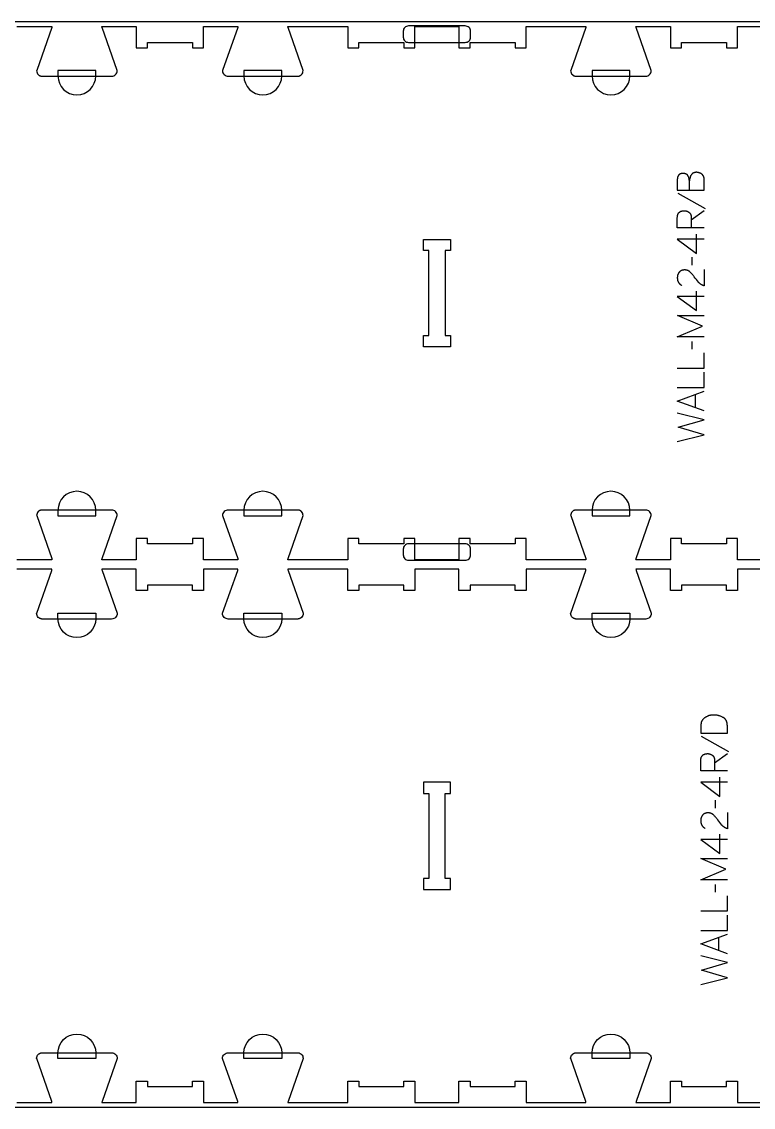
# Model space of a CAD drawing. Extents: x -10701 to -7518, y -43691 to -36097.
# Drawn here: x -9880 to -9058, y -39341 to -38121 of the extents above; entities that cross this region are included whole.
import ezdxf

# ---------------------------------------------------------------- set-up
doc = ezdxf.new("R2010")
doc.units = 0
for name, color, linetype in [('0_SHEET_SPRUCEPLY_2440X122', 1, 'CONTINUOUS'), ('1_ANYTOOL_1MMDEEP_LABELS_S', 2, 'CONTINUOUS'), ('3_ANYTOOL_CUTTHROUGH_INSID', 4, 'CONTINUOUS'), ('4_ANYTOOL_CUTTHROUGH_OUTSI', 5, 'CONTINUOUS'), ('5_ANYTOOL_HALF_MILL_9MM_IN', 3, 'CONTINUOUS')]:
    doc.layers.add(name, color=color, linetype=linetype)

msp = doc.modelspace()

# ---------------------------------------------------------------- linework, layer by layer
at = {"layer": '0_SHEET_SPRUCEPLY_2440X122'}
msp.add_lwpolyline([(-10329.7, -38121.2), (-10329.7, -39341.2), (-7889.7, -39341.2), (-7889.7, -38121.2)], close=True, dxfattribs=at)
at = {"layer": '1_ANYTOOL_1MMDEEP_LABELS_S'}
for points in [[(-9143, -38310.6), (-9113, -38310.6), (-9113, -38300.9), (-9112.9, -38298.4), (-9112.9, -38298.1), (-9112.9, -38297.9), (-9112.9, -38297.7), (-9112.9, -38297.5), (-9112.9, -38297.3), (-9112.9, -38297), (-9113, -38296.8), (-9113, -38296.6), (-9113, -38296.4), (-9113.1, -38296.2), (-9113.1, -38296), (-9113.2, -38295.8), (-9113.2, -38295.6), (-9113.3, -38295.4), (-9113.4, -38295.3), (-9113.5, -38295.1), (-9113.5, -38294.9), (-9113.6, -38294.7), (-9113.7, -38294.6), (-9113.8, -38294.4), (-9113.9, -38294.2), (-9114, -38294.1), (-9114.2, -38293.9), (-9114.3, -38293.7), (-9114.4, -38293.6), (-9114.5, -38293.4), (-9114.7, -38293.3), (-9114.8, -38293.1), (-9115, -38293), (-9115.1, -38292.9), (-9115.3, -38292.7), (-9115.5, -38292.6), (-9115.6, -38292.5), (-9115.8, -38292.3), (-9116, -38292.2), (-9116.2, -38292.1), (-9116.3, -38292), (-9116.5, -38291.9), (-9116.7, -38291.8), (-9116.9, -38291.7), (-9117, -38291.6), (-9117.2, -38291.5), (-9117.4, -38291.4), (-9117.6, -38291.3), (-9117.8, -38291.3), (-9118, -38291.2), (-9118.1, -38291.1), (-9118.3, -38291), (-9118.5, -38291), (-9118.7, -38290.9), (-9118.9, -38290.9), (-9119.1, -38290.8), (-9119.3, -38290.8), (-9119.5, -38290.7), (-9119.7, -38290.7), (-9119.9, -38290.7), (-9120.1, -38290.6), (-9120.3, -38290.6), (-9120.5, -38290.6), (-9120.7, -38290.6), (-9120.9, -38290.5), (-9121.1, -38290.5), (-9121.3, -38290.5), (-9121.5, -38290.5), (-9121.7, -38290.5), (-9122, -38290.5), (-9122.2, -38290.5), (-9122.5, -38290.6), (-9122.7, -38290.6), (-9122.9, -38290.6), (-9123.2, -38290.7), (-9123.4, -38290.7), (-9123.6, -38290.8), (-9123.8, -38290.8), (-9124, -38290.9), (-9124.2, -38290.9), (-9124.4, -38291), (-9124.6, -38291.1), (-9124.8, -38291.2), (-9125, -38291.3), (-9125.1, -38291.3), (-9125.2, -38291.3), (-9125.3, -38291.4), (-9125.3, -38291.4), (-9125.4, -38291.5), (-9125.5, -38291.6), (-9125.6, -38291.6), (-9125.7, -38291.7), (-9125.8, -38291.7), (-9125.8, -38291.8), (-9125.9, -38291.8), (-9126, -38291.9), (-9126.1, -38292), (-9126.2, -38292), (-9126.2, -38292.1), (-9126.3, -38292.2), (-9126.4, -38292.2), (-9126.4, -38292.3), (-9126.5, -38292.4), (-9126.6, -38292.4), (-9126.7, -38292.5), (-9126.7, -38292.6), (-9126.9, -38292.8), (-9127, -38292.9), (-9127.1, -38293.1), (-9127.2, -38293.3), (-9127.3, -38293.4), (-9127.6, -38293.8), (-9127.8, -38294.2), (-9128, -38294.6), (-9128.1, -38294.9), (-9128.3, -38295.3), (-9128.5, -38295.7), (-9128.6, -38296.1), (-9128.7, -38296.5), (-9128.9, -38297), (-9129, -38297.4), (-9129.1, -38297.8), (-9129.2, -38298.2), (-9129.3, -38298.7), (-9129.3, -38299.1), (-9129.4, -38299.6), (-9129.4, -38300)], [(-9129.3, -38310.6), (-9129.4, -38300), (-9129.4, -38299.6), (-9129.5, -38299.2), (-9129.5, -38298.9), (-9129.6, -38298.5), (-9129.7, -38298.1), (-9129.7, -38297.7), (-9129.8, -38297.4), (-9129.9, -38297), (-9130, -38296.6), (-9130.1, -38296.3), (-9130.2, -38296), (-9130.4, -38295.6), (-9130.5, -38295.3), (-9130.7, -38295), (-9130.8, -38294.6), (-9131, -38294.3), (-9131, -38294.2), (-9131.1, -38294.2), (-9131.1, -38294.1), (-9131.2, -38294), (-9131.2, -38293.9), (-9131.3, -38293.9), (-9131.3, -38293.8), (-9131.4, -38293.7), (-9131.4, -38293.7), (-9131.5, -38293.6), (-9131.5, -38293.5), (-9131.6, -38293.5), (-9131.6, -38293.4), (-9131.7, -38293.3), (-9131.8, -38293.3), (-9131.8, -38293.2), (-9131.9, -38293.2), (-9132, -38293.1), (-9132, -38293), (-9132.1, -38293), (-9132.2, -38292.9), (-9132.2, -38292.9), (-9132.3, -38292.8), (-9132.4, -38292.8), (-9132.5, -38292.7), (-9132.5, -38292.7), (-9132.6, -38292.6), (-9132.7, -38292.6), (-9132.8, -38292.6), (-9132.9, -38292.5), (-9132.9, -38292.5), (-9133, -38292.4), (-9133.1, -38292.4), (-9133.2, -38292.4), (-9133.4, -38292.3), (-9133.6, -38292.2), (-9133.8, -38292.2), (-9134, -38292.1), (-9134.2, -38292.1), (-9134.4, -38292), (-9134.6, -38292), (-9134.8, -38291.9), (-9135, -38291.9), (-9135.3, -38291.9), (-9135.5, -38291.8), (-9135.7, -38291.8), (-9136, -38291.8), (-9136.2, -38291.8), (-9136.5, -38291.8), (-9136.9, -38291.8), (-9137.1, -38291.8), (-9137.3, -38291.8), (-9137.5, -38291.8), (-9137.6, -38291.9), (-9137.8, -38291.9), (-9138, -38291.9), (-9138.2, -38291.9), (-9138.4, -38292), (-9138.5, -38292), (-9138.7, -38292), (-9138.8, -38292.1), (-9139, -38292.1), (-9139.2, -38292.2), (-9139.3, -38292.2), (-9139.5, -38292.3), (-9139.6, -38292.3), (-9139.8, -38292.4), (-9139.9, -38292.5), (-9140, -38292.5), (-9140.2, -38292.6), (-9140.3, -38292.7), (-9140.4, -38292.7), (-9140.6, -38292.8), (-9140.7, -38292.9), (-9140.8, -38293), (-9140.9, -38293.1), (-9141, -38293.2), (-9141.1, -38293.3), (-9141.2, -38293.4), (-9141.3, -38293.5), (-9141.4, -38293.6), (-9141.5, -38293.7), (-9141.6, -38293.8), (-9141.7, -38293.9), (-9141.8, -38294), (-9141.9, -38294.2), (-9142, -38294.3), (-9142, -38294.4), (-9142.1, -38294.6), (-9142.2, -38294.7), (-9142.3, -38294.8), (-9142.3, -38295), (-9142.4, -38295.1), (-9142.4, -38295.3), (-9142.5, -38295.4), (-9142.6, -38295.6), (-9142.6, -38295.7), (-9142.6, -38295.9), (-9142.7, -38296.1), (-9142.7, -38296.2), (-9142.8, -38296.4), (-9142.8, -38296.6), (-9142.8, -38296.7), (-9142.9, -38296.9), (-9142.9, -38297.1), (-9142.9, -38297.3), (-9142.9, -38297.5), (-9142.9, -38297.7), (-9143, -38298.1), (-9143, -38298.5), (-9143, -38310.6)], [(-9142.5, -38314), (-9111.7, -38331.2)], [(-9113, -38353), (-9143, -38353), (-9143, -38341.6), (-9143, -38341.1), (-9142.9, -38340.6), (-9142.9, -38340.4), (-9142.9, -38340.2), (-9142.9, -38340), (-9142.8, -38339.7), (-9142.8, -38339.5), (-9142.8, -38339.3), (-9142.7, -38339.1), (-9142.7, -38338.9), (-9142.6, -38338.7), (-9142.6, -38338.5), (-9142.5, -38338.3), (-9142.5, -38338.1), (-9142.4, -38337.9), (-9142.3, -38337.8), (-9142.3, -38337.6), (-9142.2, -38337.4), (-9142.1, -38337.2), (-9142, -38337.1), (-9141.9, -38336.9), (-9141.9, -38336.8), (-9141.8, -38336.6), (-9141.7, -38336.4), (-9141.6, -38336.3), (-9141.5, -38336.2), (-9141.3, -38336), (-9141.2, -38335.9), (-9141.1, -38335.8), (-9141, -38335.6), (-9140.9, -38335.5), (-9140.7, -38335.4), (-9140.6, -38335.3), (-9140.5, -38335.2), (-9140.3, -38335.1), (-9140.2, -38335), (-9140, -38334.9), (-9139.9, -38334.8), (-9139.7, -38334.7), (-9139.6, -38334.6), (-9139.4, -38334.5), (-9139.3, -38334.4), (-9139.1, -38334.3), (-9138.9, -38334.3), (-9138.7, -38334.2), (-9138.5, -38334.1), (-9138.4, -38334.1), (-9138.2, -38334), (-9138, -38334), (-9137.8, -38333.9), (-9137.6, -38333.9), (-9137.4, -38333.8), (-9137.2, -38333.8), (-9137, -38333.8), (-9136.7, -38333.7), (-9136.5, -38333.7), (-9136.3, -38333.7), (-9136.1, -38333.7), (-9135.6, -38333.6), (-9135.1, -38333.6), (-9134.9, -38333.6), (-9134.8, -38333.6), (-9134.6, -38333.7), (-9134.4, -38333.7), (-9134.2, -38333.7), (-9134.1, -38333.7), (-9133.9, -38333.7), (-9133.7, -38333.7), (-9133.6, -38333.8), (-9133.4, -38333.8), (-9133.2, -38333.8), (-9133.1, -38333.9), (-9132.9, -38333.9), (-9132.7, -38334), (-9132.6, -38334), (-9132.4, -38334.1), (-9132.2, -38334.1), (-9132.1, -38334.2), (-9131.9, -38334.3), (-9131.8, -38334.3), (-9131.6, -38334.4), (-9131.4, -38334.5), (-9131.3, -38334.6), (-9131.1, -38334.6), (-9131, -38334.7), (-9130.8, -38334.8), (-9130.7, -38334.9), (-9130.5, -38335), (-9130.4, -38335.1), (-9130.2, -38335.2), (-9130.1, -38335.3), (-9129.9, -38335.4), (-9129.8, -38335.5), (-9129.6, -38335.6), (-9129.5, -38335.8), (-9129.4, -38335.9), (-9129.2, -38336), (-9129.1, -38336.1), (-9129, -38336.3), (-9128.9, -38336.4), (-9128.8, -38336.5), (-9128.7, -38336.6), (-9128.6, -38336.8), (-9128.5, -38336.9), (-9128.4, -38337.1), (-9128.3, -38337.2), (-9128.2, -38337.4), (-9128.1, -38337.5), (-9128.1, -38337.7), (-9128, -38337.8), (-9127.9, -38338), (-9127.9, -38338.1), (-9127.8, -38338.3), (-9127.8, -38338.4), (-9127.7, -38338.6), (-9127.7, -38338.8), (-9127.6, -38338.9), (-9127.6, -38339.1), (-9127.6, -38339.3), (-9127.5, -38339.5), (-9127.5, -38339.6), (-9127.5, -38339.8), (-9127.5, -38340), (-9127.4, -38341.9), (-9127.4, -38344), (-9127.4, -38352.9)], [(-9127.4, -38344), (-9112.9, -38333.5)], [(-9113, -38365.7), (-9143, -38365.7), (-9121.6, -38381.7)], [(-9121.6, -38381.7), (-9121.6, -38360)], [(-9126.8, -38386), (-9126.8, -38394.8)], [(-9113, -38399.7), (-9113, -38418), (-9113.5, -38417.9), (-9113.7, -38417.8), (-9113.9, -38417.7), (-9114.2, -38417.6), (-9114.4, -38417.5), (-9114.6, -38417.4), (-9114.8, -38417.4), (-9115, -38417.3), (-9115.2, -38417.1), (-9115.4, -38417), (-9115.6, -38416.9), (-9115.8, -38416.8), (-9116, -38416.7), (-9116.2, -38416.6), (-9116.4, -38416.5), (-9116.6, -38416.3), (-9116.8, -38416.2), (-9117, -38416.1), (-9117.2, -38415.9), (-9117.4, -38415.8), (-9117.5, -38415.6), (-9117.7, -38415.5), (-9117.9, -38415.3), (-9118.1, -38415.2), (-9118.2, -38415), (-9118.4, -38414.8), (-9118.6, -38414.7), (-9118.7, -38414.5), (-9118.9, -38414.3), (-9119.2, -38414), (-9120.4, -38412.5), (-9121.6, -38411), (-9122.8, -38409.5), (-9123.9, -38408), (-9124.4, -38407.2), (-9125, -38406.5), (-9125.6, -38405.8), (-9126.2, -38405.1), (-9126.8, -38404.4), (-9127.4, -38403.8), (-9128, -38403.2), (-9128.6, -38402.6), (-9128.8, -38402.4), (-9128.9, -38402.3), (-9129.1, -38402.1), (-9129.2, -38402), (-9129.4, -38401.9), (-9129.6, -38401.8), (-9129.7, -38401.6), (-9129.9, -38401.5), (-9130.1, -38401.4), (-9130.3, -38401.3), (-9130.4, -38401.2), (-9130.6, -38401.1), (-9130.8, -38401), (-9131, -38400.9), (-9131.2, -38400.9), (-9131.4, -38400.8), (-9131.6, -38400.7), (-9131.8, -38400.6), (-9132, -38400.6), (-9132.2, -38400.5), (-9132.4, -38400.5), (-9132.6, -38400.4), (-9132.8, -38400.4), (-9133, -38400.3), (-9133.2, -38400.3), (-9133.4, -38400.3), (-9133.6, -38400.3), (-9133.8, -38400.2), (-9134.1, -38400.2), (-9134.3, -38400.2), (-9134.5, -38400.2), (-9134.7, -38400.2), (-9135, -38400.2), (-9135.2, -38400.2), (-9135.5, -38400.2), (-9135.7, -38400.2), (-9135.9, -38400.3), (-9136.2, -38400.3), (-9136.4, -38400.3), (-9136.6, -38400.4), (-9136.8, -38400.4), (-9137.1, -38400.4), (-9137.3, -38400.5), (-9137.5, -38400.6), (-9137.7, -38400.6), (-9137.9, -38400.7), (-9138.1, -38400.8), (-9138.3, -38400.8), (-9138.5, -38400.9), (-9138.7, -38401), (-9138.8, -38401.1), (-9139, -38401.2), (-9139.2, -38401.3), (-9139.4, -38401.4), (-9139.5, -38401.5), (-9139.7, -38401.6), (-9139.8, -38401.7), (-9140, -38401.9), (-9140.2, -38402), (-9140.3, -38402.1), (-9140.4, -38402.3), (-9140.6, -38402.4), (-9140.7, -38402.6), (-9140.9, -38402.7), (-9141, -38402.9), (-9141.1, -38403), (-9141.2, -38403.2), (-9141.4, -38403.4), (-9141.5, -38403.5), (-9141.6, -38403.7), (-9141.7, -38403.9), (-9141.8, -38404.1), (-9141.9, -38404.3), (-9142, -38404.4), (-9142.1, -38404.6), (-9142.1, -38404.8), (-9142.2, -38405), (-9142.3, -38405.2), (-9142.4, -38405.4), (-9142.4, -38405.6), (-9142.5, -38405.8), (-9142.6, -38406), (-9142.6, -38406.2), (-9142.7, -38406.4), (-9142.7, -38406.6), (-9142.8, -38406.8), (-9142.8, -38407), (-9142.8, -38407.3), (-9142.9, -38407.5), (-9142.9, -38407.7), (-9142.9, -38407.9), (-9142.9, -38408.2), (-9142.9, -38408.4), (-9143, -38408.6), (-9143, -38409.1), (-9143, -38409.5), (-9142.9, -38409.8), (-9142.9, -38410.2), (-9142.9, -38410.5), (-9142.8, -38410.9), (-9142.8, -38411.2), (-9142.7, -38411.5), (-9142.6, -38411.9), (-9142.6, -38412.2), (-9142.5, -38412.3), (-9142.5, -38412.5), (-9142.4, -38412.6), (-9142.4, -38412.8), (-9142.3, -38412.9), (-9142.2, -38413.1), (-9142.2, -38413.2), (-9142.1, -38413.4), (-9142.1, -38413.5), (-9142, -38413.6), (-9141.9, -38413.8), (-9141.8, -38413.9), (-9141.8, -38414.1), (-9141.7, -38414.2), (-9141.6, -38414.3), (-9141.5, -38414.4), (-9141.4, -38414.6), (-9141.3, -38414.7), (-9141.3, -38414.8), (-9141.2, -38415), (-9141.1, -38415.1), (-9141, -38415.2), (-9140.9, -38415.3), (-9140.8, -38415.4), (-9140.7, -38415.5), (-9140.5, -38415.7), (-9140.4, -38415.8), (-9140.3, -38415.9), (-9140.2, -38416), (-9140.1, -38416.1), (-9140, -38416.2), (-9139.8, -38416.3), (-9139.6, -38416.5), (-9139.3, -38416.7), (-9139.1, -38416.9), (-9138.8, -38417.1), (-9138.5, -38417.3), (-9138.2, -38417.4), (-9137.9, -38417.6)], [(-9113, -38429.9), (-9143, -38429.9), (-9121.6, -38445.9)], [(-9121.6, -38445.9), (-9121.6, -38424.2)], [(-9113, -38475.5), (-9143, -38475.5), (-9114.6, -38463.5), (-9142.8, -38451.5), (-9113, -38451.5)], [(-9126.8, -38480.6), (-9126.8, -38489.4)], [(-9143, -38510.4), (-9113, -38510.4), (-9113, -38493.3)], [(-9143, -38532.2), (-9113, -38532.2), (-9113, -38515.1)], [(-9113, -38558.4), (-9143, -38547.5), (-9113, -38536.5)], [(-9122.5, -38555), (-9122.5, -38540)], [(-9143, -38593.1), (-9113, -38585.4), (-9142.1, -38577), (-9113, -38568.5), (-9143, -38561)], [(-9116.2, -38924.2), (-9085.4, -38941.4)], [(-9086.7, -38963.1), (-9116.7, -38963.1), (-9116.7, -38951.8), (-9116.7, -38951.3), (-9116.6, -38950.8), (-9116.6, -38950.6), (-9116.6, -38950.4), (-9116.6, -38950.1), (-9116.5, -38949.9), (-9116.5, -38949.7), (-9116.5, -38949.5), (-9116.4, -38949.3), (-9116.4, -38949.1), (-9116.3, -38948.9), (-9116.3, -38948.7), (-9116.2, -38948.5), (-9116.2, -38948.3), (-9116.1, -38948.1), (-9116, -38947.9), (-9116, -38947.8), (-9115.9, -38947.6), (-9115.8, -38947.4), (-9115.7, -38947.2), (-9115.6, -38947.1), (-9115.6, -38946.9), (-9115.5, -38946.8), (-9115.4, -38946.6), (-9115.3, -38946.5), (-9115.2, -38946.3), (-9115.1, -38946.2), (-9114.9, -38946.1), (-9114.8, -38945.9), (-9114.7, -38945.8), (-9114.6, -38945.7), (-9114.4, -38945.6), (-9114.3, -38945.4), (-9114.2, -38945.3), (-9114, -38945.2), (-9113.9, -38945.1), (-9113.8, -38945), (-9113.6, -38944.9), (-9113.4, -38944.8), (-9113.3, -38944.8), (-9113.1, -38944.7), (-9113, -38944.6), (-9112.8, -38944.5), (-9112.6, -38944.4), (-9112.4, -38944.4), (-9112.3, -38944.3), (-9112.1, -38944.2), (-9111.9, -38944.2), (-9111.7, -38944.1), (-9111.5, -38944.1), (-9111.3, -38944), (-9111.1, -38944), (-9110.9, -38944), (-9110.7, -38943.9), (-9110.4, -38943.9), (-9110.2, -38943.9), (-9110, -38943.9), (-9109.8, -38943.8), (-9109.3, -38943.8), (-9108.8, -38943.8), (-9108.6, -38943.8), (-9108.5, -38943.8), (-9108.3, -38943.8), (-9108.1, -38943.8), (-9107.9, -38943.9), (-9107.8, -38943.9), (-9107.6, -38943.9), (-9107.4, -38943.9), (-9107.3, -38944), (-9107.1, -38944), (-9106.9, -38944), (-9106.8, -38944.1), (-9106.6, -38944.1), (-9106.4, -38944.2), (-9106.3, -38944.2), (-9106.1, -38944.3), (-9105.9, -38944.3), (-9105.8, -38944.4), (-9105.6, -38944.4), (-9105.5, -38944.5), (-9105.3, -38944.6), (-9105.2, -38944.7), (-9105, -38944.7), (-9104.8, -38944.8), (-9104.7, -38944.9), (-9104.5, -38945), (-9104.4, -38945.1), (-9104.2, -38945.2), (-9104.1, -38945.3), (-9103.9, -38945.4), (-9103.8, -38945.5), (-9103.6, -38945.6), (-9103.5, -38945.7), (-9103.3, -38945.8), (-9103.2, -38945.9), (-9103.1, -38946.1), (-9103, -38946.2), (-9102.8, -38946.3), (-9102.7, -38946.4), (-9102.6, -38946.6), (-9102.5, -38946.7), (-9102.4, -38946.8), (-9102.3, -38947), (-9102.2, -38947.1), (-9102.1, -38947.2), (-9102, -38947.4), (-9101.9, -38947.5), (-9101.8, -38947.7), (-9101.8, -38947.8), (-9101.7, -38948), (-9101.6, -38948.1), (-9101.6, -38948.3), (-9101.5, -38948.4), (-9101.5, -38948.6), (-9101.4, -38948.8), (-9101.4, -38948.9), (-9101.3, -38949.1), (-9101.3, -38949.3), (-9101.3, -38949.5), (-9101.2, -38949.6), (-9101.2, -38949.8), (-9101.2, -38950), (-9101.2, -38950.2), (-9101.1, -38952.1), (-9101.1, -38954.1), (-9101.1, -38963.1)], [(-9101.1, -38954.1), (-9086.6, -38943.7)], [(-9086.7, -38975.9), (-9116.7, -38975.9), (-9095.3, -38991.9)], [(-9095.3, -38991.9), (-9095.3, -38970.1)], [(-9100.5, -38996.2), (-9100.5, -39005)], [(-9086.7, -39009.9), (-9086.7, -39028.2), (-9087.2, -39028), (-9087.4, -39028), (-9087.7, -39027.9), (-9087.9, -39027.8), (-9088.1, -39027.7), (-9088.3, -39027.6), (-9088.5, -39027.5), (-9088.7, -39027.4), (-9088.9, -39027.3), (-9089.1, -39027.2), (-9089.3, -39027.1), (-9089.5, -39027), (-9089.7, -39026.9), (-9089.9, -39026.8), (-9090.1, -39026.6), (-9090.3, -39026.5), (-9090.5, -39026.4), (-9090.7, -39026.2), (-9090.9, -39026.1), (-9091.1, -39025.9), (-9091.2, -39025.8), (-9091.4, -39025.7), (-9091.6, -39025.5), (-9091.8, -39025.3), (-9091.9, -39025.2), (-9092.1, -39025), (-9092.3, -39024.9), (-9092.4, -39024.7), (-9092.6, -39024.5), (-9092.9, -39024.1), (-9094.1, -39022.7), (-9095.3, -39021.2), (-9096.5, -39019.7), (-9097.6, -39018.1), (-9098.2, -39017.4), (-9098.7, -39016.7), (-9099.3, -39015.9), (-9099.9, -39015.3), (-9100.5, -39014.6), (-9101.1, -39013.9), (-9101.7, -39013.3), (-9102.3, -39012.7), (-9102.5, -39012.6), (-9102.6, -39012.4), (-9102.8, -39012.3), (-9102.9, -39012.2), (-9103.1, -39012), (-9103.3, -39011.9), (-9103.4, -39011.8), (-9103.6, -39011.7), (-9103.8, -39011.6), (-9104, -39011.5), (-9104.2, -39011.4), (-9104.3, -39011.3), (-9104.5, -39011.2), (-9104.7, -39011.1), (-9104.9, -39011), (-9105.1, -39011), (-9105.3, -39010.9), (-9105.5, -39010.8), (-9105.7, -39010.8), (-9105.9, -39010.7), (-9106.1, -39010.6), (-9106.3, -39010.6), (-9106.5, -39010.6), (-9106.7, -39010.5), (-9106.9, -39010.5), (-9107.1, -39010.5), (-9107.3, -39010.4), (-9107.5, -39010.4), (-9107.8, -39010.4), (-9108, -39010.4), (-9108.2, -39010.4), (-9108.4, -39010.4), (-9108.7, -39010.4), (-9108.9, -39010.4), (-9109.2, -39010.4), (-9109.4, -39010.4), (-9109.6, -39010.4), (-9109.9, -39010.5), (-9110.1, -39010.5), (-9110.3, -39010.5), (-9110.5, -39010.6), (-9110.8, -39010.6), (-9111, -39010.7), (-9111.2, -39010.7), (-9111.4, -39010.8), (-9111.6, -39010.9), (-9111.8, -39010.9), (-9112, -39011), (-9112.2, -39011.1), (-9112.4, -39011.2), (-9112.5, -39011.3), (-9112.7, -39011.4), (-9112.9, -39011.5), (-9113.1, -39011.6), (-9113.2, -39011.7), (-9113.4, -39011.8), (-9113.6, -39011.9), (-9113.7, -39012), (-9113.9, -39012.2), (-9114, -39012.3), (-9114.2, -39012.4), (-9114.3, -39012.6), (-9114.4, -39012.7), (-9114.6, -39012.9), (-9114.7, -39013.1), (-9114.8, -39013.2), (-9114.9, -39013.4), (-9115.1, -39013.5), (-9115.2, -39013.7), (-9115.3, -39013.9), (-9115.4, -39014.1), (-9115.5, -39014.2), (-9115.6, -39014.4), (-9115.7, -39014.6), (-9115.8, -39014.8), (-9115.8, -39015), (-9115.9, -39015.2), (-9116, -39015.4), (-9116.1, -39015.6), (-9116.1, -39015.8), (-9116.2, -39016), (-9116.3, -39016.2), (-9116.3, -39016.4), (-9116.4, -39016.6), (-9116.4, -39016.8), (-9116.5, -39017), (-9116.5, -39017.2), (-9116.5, -39017.4), (-9116.6, -39017.7), (-9116.6, -39017.9), (-9116.6, -39018.1), (-9116.6, -39018.3), (-9116.6, -39018.6), (-9116.7, -39018.8), (-9116.7, -39019.3), (-9116.7, -39019.6), (-9116.6, -39020), (-9116.6, -39020.4), (-9116.6, -39020.7), (-9116.5, -39021), (-9116.5, -39021.4), (-9116.4, -39021.7), (-9116.3, -39022), (-9116.3, -39022.3), (-9116.2, -39022.5), (-9116.2, -39022.7), (-9116.1, -39022.8), (-9116.1, -39023), (-9116, -39023.1), (-9115.9, -39023.2), (-9115.9, -39023.4), (-9115.8, -39023.5), (-9115.8, -39023.7), (-9115.7, -39023.8), (-9115.6, -39024), (-9115.5, -39024.1), (-9115.5, -39024.2), (-9115.4, -39024.4), (-9115.3, -39024.5), (-9115.2, -39024.6), (-9115.1, -39024.8), (-9115, -39024.9), (-9115, -39025), (-9114.9, -39025.1), (-9114.8, -39025.2), (-9114.7, -39025.4), (-9114.6, -39025.5), (-9114.5, -39025.6), (-9114.4, -39025.7), (-9114.3, -39025.8), (-9114.1, -39025.9), (-9114, -39026.1), (-9113.9, -39026.2), (-9113.8, -39026.3), (-9113.7, -39026.4), (-9113.5, -39026.5), (-9113.3, -39026.7), (-9113, -39026.9), (-9112.8, -39027.1), (-9112.5, -39027.3), (-9112.2, -39027.4), (-9111.9, -39027.6), (-9111.6, -39027.8)], [(-9095.3, -39056.1), (-9095.3, -39034.3)], [(-9086.7, -39040.1), (-9116.7, -39040.1), (-9095.3, -39056.1)], [(-9086.7, -39085.7), (-9116.7, -39085.7), (-9088.3, -39073.7), (-9116.5, -39061.7), (-9086.7, -39061.7)], [(-9100.5, -39090.8), (-9100.5, -39099.6)], [(-9116.7, -39120.6), (-9086.7, -39120.6), (-9086.7, -39103.5)], [(-9116.7, -39142.4), (-9086.7, -39142.4), (-9086.7, -39125.3)], [(-9086.7, -39168.6), (-9116.7, -39157.7), (-9086.7, -39146.7)], [(-9096.2, -39165.1), (-9096.2, -39150.2)], [(-9116.7, -39203.3), (-9086.7, -39195.6), (-9115.8, -39187.2), (-9086.7, -39178.7), (-9116.7, -39171.2)]]:
    msp.add_lwpolyline(points, dxfattribs=at)
msp.add_lwpolyline([(-9116.7, -38920.8), (-9086.7, -38920.8), (-9086.7, -38912.2), (-9086.8, -38911.8), (-9086.8, -38911.4), (-9086.8, -38911), (-9086.8, -38910.6), (-9086.9, -38910.2), (-9087, -38909.9), (-9087, -38909.5), (-9087.1, -38909.2), (-9087.2, -38908.8), (-9087.3, -38908.5), (-9087.4, -38908.1), (-9087.5, -38907.8), (-9087.6, -38907.5), (-9087.7, -38907.3), (-9087.8, -38907.2), (-9087.8, -38907), (-9087.9, -38906.9), (-9088, -38906.7), (-9088, -38906.6), (-9088.1, -38906.4), (-9088.2, -38906.3), (-9088.3, -38906.2), (-9088.4, -38906), (-9088.5, -38905.9), (-9088.6, -38905.8), (-9088.7, -38905.6), (-9088.7, -38905.5), (-9088.8, -38905.4), (-9088.9, -38905.2), (-9089, -38905.1), (-9089.2, -38905), (-9089.3, -38904.9), (-9089.4, -38904.8), (-9089.5, -38904.6), (-9089.6, -38904.5), (-9089.7, -38904.4), (-9089.8, -38904.3), (-9090, -38904.2), (-9090.1, -38904.1), (-9090.2, -38904), (-9090.3, -38903.9), (-9090.5, -38903.8), (-9090.6, -38903.7), (-9090.7, -38903.6), (-9090.9, -38903.5), (-9091.2, -38903.3), (-9091.5, -38903.1), (-9091.8, -38903), (-9092.4, -38902.7), (-9093, -38902.4), (-9093.6, -38902.1), (-9094.3, -38901.8), (-9094.9, -38901.6), (-9095.6, -38901.4), (-9096.2, -38901.2), (-9096.9, -38901), (-9097.5, -38900.9), (-9098.2, -38900.7), (-9098.9, -38900.6), (-9099.6, -38900.5), (-9100.3, -38900.4), (-9100.9, -38900.4), (-9101.6, -38900.4), (-9102.3, -38900.4), (-9102.9, -38900.4), (-9103.5, -38900.4), (-9104.1, -38900.4), (-9104.7, -38900.5), (-9105.3, -38900.6), (-9105.6, -38900.6), (-9105.8, -38900.7), (-9106.1, -38900.8), (-9106.4, -38900.8), (-9106.7, -38900.9), (-9107, -38901), (-9107.2, -38901.1), (-9107.5, -38901.1), (-9107.8, -38901.2), (-9108, -38901.3), (-9108.3, -38901.4), (-9108.6, -38901.5), (-9108.8, -38901.6), (-9109.1, -38901.8), (-9109.6, -38902), (-9110.2, -38902.3), (-9110.7, -38902.5), (-9111.2, -38902.8), (-9111.5, -38903), (-9111.8, -38903.2), (-9112.1, -38903.4), (-9112.3, -38903.6), (-9112.6, -38903.8), (-9112.9, -38904.1), (-9113.1, -38904.3), (-9113.4, -38904.5), (-9113.6, -38904.7), (-9113.8, -38904.9), (-9114, -38905.2), (-9114.2, -38905.4), (-9114.4, -38905.6), (-9114.6, -38905.9), (-9114.8, -38906.1), (-9115, -38906.4), (-9115.1, -38906.6), (-9115.3, -38906.9), (-9115.4, -38907.1), (-9115.5, -38907.4), (-9115.7, -38907.6), (-9115.8, -38907.9), (-9115.9, -38908.2), (-9116, -38908.4), (-9116.1, -38908.7), (-9116.1, -38909), (-9116.2, -38909.3), (-9116.3, -38909.6), (-9116.3, -38909.9), (-9116.3, -38910.2), (-9116.4, -38910.4), (-9116.4, -38910.7), (-9116.5, -38913.2), (-9116.6, -38915.7), (-9116.6, -38918.2)], close=True, dxfattribs=at)
at = {"layer": '3_ANYTOOL_CUTTHROUGH_INSID', "color": 4}
for points in [[(-9428.1, -38366), (-9397.8, -38366), (-9397.8, -38378.5), (-9403.8, -38378.5), (-9403.8, -38474), (-9397.8, -38474), (-9397.8, -38486.5), (-9428.3, -38486.5), (-9428.3, -38474), (-9422.3, -38474), (-9422.3, -38378.5), (-9428.3, -38378.5), (-9428.3, -38366)], [(-9428.1, -39096.5), (-9397.8, -39096.5), (-9397.8, -39084), (-9403.8, -39084), (-9403.8, -38988.5), (-9397.8, -38988.5), (-9397.8, -38976), (-9428.3, -38976), (-9428.3, -38988.5), (-9422.3, -38988.5), (-9422.3, -39084), (-9428.3, -39084), (-9428.3, -39096.5)]]:
    msp.add_lwpolyline(points, close=True, dxfattribs=at)
at = {"layer": '4_ANYTOOL_CUTTHROUGH_OUTSI', "color": 5}
for points in [[(-9885.1, -38126.5), (-9863.1, -38126.5), (-9845.6, -38126.5), (-9845.6, -38126.5, -0.061485), (-9845.8, -38127.9), (-9862.7, -38176.1), (-9862.8, -38176.2), (-9862.8, -38176.2), (-9862.8, -38176.2, 0.198912), (-9860.9, -38180.6), (-9860.8, -38180.8), (-9860.7, -38180.9), (-9860.6, -38181), (-9860.5, -38181.1), (-9860.4, -38181.2), (-9860.2, -38181.2), (-9860.1, -38181.3), (-9860, -38181.4), (-9859.9, -38181.5), (-9859.7, -38181.6), (-9859.6, -38181.7), (-9859.5, -38181.7), (-9859.3, -38181.8), (-9859.2, -38181.9), (-9859, -38181.9), (-9858.9, -38182), (-9858.8, -38182.1), (-9858.6, -38182.1), (-9858.5, -38182.2), (-9858.3, -38182.2), (-9858.2, -38182.3), (-9858, -38182.3), (-9857.9, -38182.3), (-9857.7, -38182.4), (-9857.6, -38182.4), (-9857.4, -38182.4), (-9857.3, -38182.4), (-9857.1, -38182.5), (-9857, -38182.5), (-9856.8, -38182.5), (-9856.7, -38182.5), (-9856.5, -38182.5), (-9778.5, -38182.5, 0.414214), (-9772.3, -38176.2), (-9772.3, -38176.2), (-9772.3, -38176.1), (-9789.2, -38127.9), (-9789.2, -38127.9, -0.061485), (-9789.4, -38126.5), (-9750.8, -38126.5), (-9750.8, -38150.2), (-9750.8, -38150.5), (-9738.3, -38150.5), (-9738.3, -38144.5), (-9687.8, -38144.5), (-9687.8, -38150.5), (-9675.3, -38150.5), (-9675.3, -38126.5), (-9636.7, -38126.5), (-9636.7, -38126.5, -0.061485), (-9636.9, -38127.9), (-9653.8, -38176.1), (-9653.9, -38176.2), (-9653.9, -38176.2), (-9653.9, -38176.2, 0.414214), (-9647.6, -38182.5), (-9569.6, -38182.5), (-9569.5, -38182.5), (-9569.3, -38182.5), (-9569.2, -38182.5), (-9569, -38182.5), (-9568.9, -38182.4), (-9568.7, -38182.4), (-9568.5, -38182.4), (-9568.4, -38182.4), (-9568.2, -38182.3), (-9568.1, -38182.3), (-9567.9, -38182.3), (-9567.8, -38182.2), (-9567.6, -38182.2), (-9567.5, -38182.1), (-9567.4, -38182.1), (-9567.2, -38182), (-9567.1, -38181.9), (-9566.9, -38181.9), (-9566.8, -38181.8), (-9566.7, -38181.7), (-9566.5, -38181.7), (-9566.4, -38181.6), (-9566.3, -38181.5), (-9566.1, -38181.4), (-9566, -38181.3), (-9565.9, -38181.2), (-9565.8, -38181.2), (-9565.6, -38181.1), (-9565.5, -38181), (-9565.4, -38180.9), (-9565.3, -38180.8), (-9565.2, -38180.6, 0.198912), (-9563.4, -38176.2), (-9563.4, -38176.2), (-9563.4, -38176.1), (-9580.3, -38127.9), (-9580.3, -38127.9, -0.061485), (-9580.5, -38126.5), (-9513.3, -38126.5), (-9513.3, -38150.5), (-9500.8, -38150.5), (-9500.8, -38144.5), (-9450.3, -38144.5), (-9450.3, -38150.5), (-9437.8, -38150.5), (-9437.8, -38126.5), (-9388.3, -38126.5), (-9388.3, -38150.5), (-9375.8, -38150.5), (-9375.8, -38144.5), (-9325.3, -38144.5), (-9325.3, -38150.5), (-9312.8, -38150.5), (-9312.8, -38126.5), (-9245.6, -38126.5), (-9245.6, -38126.5, -0.061485), (-9245.8, -38127.9), (-9262.7, -38176.1), (-9262.8, -38176.2), (-9262.8, -38176.2), (-9262.8, -38176.2, 0.198912), (-9260.9, -38180.6), (-9260.8, -38180.8), (-9260.7, -38180.9), (-9260.6, -38181), (-9260.5, -38181.1), (-9260.4, -38181.2), (-9260.2, -38181.2), (-9260.1, -38181.3), (-9260, -38181.4), (-9259.9, -38181.5), (-9259.7, -38181.6), (-9259.6, -38181.7), (-9259.5, -38181.7), (-9259.3, -38181.8), (-9259.2, -38181.9), (-9259, -38181.9), (-9258.9, -38182), (-9258.8, -38182.1), (-9258.6, -38182.1), (-9258.5, -38182.2), (-9258.3, -38182.2), (-9258.2, -38182.3), (-9258, -38182.3), (-9257.9, -38182.3), (-9257.7, -38182.4), (-9257.6, -38182.4), (-9257.4, -38182.4), (-9257.3, -38182.4), (-9257.1, -38182.5), (-9257, -38182.5), (-9256.8, -38182.5), (-9256.7, -38182.5), (-9256.5, -38182.5), (-9178.5, -38182.5, 0.414214), (-9172.3, -38176.2), (-9172.3, -38176.2), (-9172.3, -38176.1), (-9189.2, -38127.9), (-9189.2, -38127.9, -0.061485), (-9189.4, -38126.5), (-9150.8, -38126.5), (-9150.8, -38150.5), (-9138.3, -38150.5), (-9138.3, -38144.5), (-9087.8, -38144.5), (-9087.8, -38150.5), (-9075.3, -38150.5), (-9075.3, -38126.5), (-9036.7, -38126.5)], [(-9036.7, -38726), (-9075.3, -38726), (-9075.3, -38702), (-9087.8, -38702), (-9087.8, -38708), (-9138.3, -38708), (-9138.3, -38702), (-9150.8, -38702), (-9150.8, -38702.2), (-9150.8, -38726), (-9189.4, -38726), (-9189.4, -38726, -0.061485), (-9189.2, -38724.6), (-9172.3, -38676.3), (-9172.3, -38676.3), (-9172.3, -38676.2), (-9172.3, -38676.2, 0.414214), (-9178.5, -38670), (-9256.5, -38670), (-9256.7, -38670), (-9256.8, -38670), (-9257, -38670), (-9257.1, -38670), (-9257.3, -38670), (-9257.4, -38670), (-9257.6, -38670.1), (-9257.7, -38670.1), (-9257.9, -38670.1), (-9258, -38670.2), (-9258.2, -38670.2), (-9258.3, -38670.2), (-9258.5, -38670.3), (-9258.6, -38670.3), (-9258.8, -38670.4), (-9258.9, -38670.5), (-9259, -38670.5), (-9259.2, -38670.6), (-9259.3, -38670.6), (-9259.5, -38670.7), (-9259.6, -38670.8), (-9259.7, -38670.9), (-9259.9, -38671), (-9260, -38671), (-9260.1, -38671.1), (-9260.2, -38671.2), (-9260.4, -38671.3), (-9260.5, -38671.4), (-9260.6, -38671.5), (-9260.7, -38671.6), (-9260.8, -38671.7), (-9260.9, -38671.8, 0.198912), (-9262.8, -38676.2), (-9262.8, -38676.3), (-9262.7, -38676.3), (-9245.8, -38724.6), (-9245.8, -38724.6, -0.061485), (-9245.6, -38726), (-9263.1, -38726), (-9312.8, -38726), (-9312.8, -38702), (-9325.3, -38702), (-9325.3, -38708), (-9375.8, -38708), (-9375.8, -38702), (-9388.3, -38702), (-9388.3, -38726), (-9437.8, -38726), (-9437.8, -38702), (-9450.3, -38702), (-9450.3, -38708), (-9500.8, -38708), (-9500.8, -38702), (-9513.3, -38702), (-9513.3, -38726), (-9563.1, -38726), (-9580.5, -38726), (-9580.5, -38726, -0.061485), (-9580.3, -38724.6), (-9563.4, -38676.3), (-9563.4, -38676.3), (-9563.4, -38676.2), (-9563.4, -38676.2, 0.198912), (-9565.2, -38671.8), (-9565.3, -38671.7), (-9565.4, -38671.6), (-9565.5, -38671.5), (-9565.6, -38671.4), (-9565.8, -38671.3), (-9565.9, -38671.2), (-9566, -38671.1), (-9566.1, -38671), (-9566.3, -38671), (-9566.4, -38670.9), (-9566.5, -38670.8), (-9566.7, -38670.7), (-9566.8, -38670.6), (-9566.9, -38670.6), (-9567.1, -38670.5), (-9567.2, -38670.5), (-9567.4, -38670.4), (-9567.5, -38670.3), (-9567.6, -38670.3), (-9567.8, -38670.2), (-9567.9, -38670.2), (-9568.1, -38670.2), (-9568.2, -38670.1), (-9568.4, -38670.1), (-9568.5, -38670.1), (-9568.7, -38670), (-9568.9, -38670), (-9569, -38670), (-9569.2, -38670), (-9569.3, -38670), (-9569.5, -38670), (-9569.6, -38670), (-9647.6, -38670, 0.414214), (-9653.9, -38676.2), (-9653.9, -38676.3), (-9653.8, -38676.3), (-9636.9, -38724.6), (-9636.9, -38724.6, -0.061485), (-9636.7, -38726), (-9675.3, -38726), (-9675.3, -38702.2), (-9675.3, -38702), (-9687.8, -38702), (-9687.8, -38708), (-9738.3, -38708), (-9738.3, -38702), (-9750.8, -38702), (-9750.8, -38726), (-9789.4, -38726), (-9789.4, -38726, -0.061485), (-9789.2, -38724.6), (-9772.3, -38676.3), (-9772.3, -38676.3), (-9772.3, -38676.2), (-9772.3, -38676.2, 0.414214), (-9778.5, -38670), (-9856.5, -38670), (-9856.7, -38670), (-9856.8, -38670), (-9857, -38670), (-9857.1, -38670), (-9857.3, -38670), (-9857.4, -38670), (-9857.6, -38670.1), (-9857.7, -38670.1), (-9857.9, -38670.1), (-9858, -38670.2), (-9858.2, -38670.2), (-9858.3, -38670.2), (-9858.5, -38670.3), (-9858.6, -38670.3), (-9858.8, -38670.4), (-9858.9, -38670.5), (-9859, -38670.5), (-9859.2, -38670.6), (-9859.3, -38670.6), (-9859.5, -38670.7), (-9859.6, -38670.8), (-9859.7, -38670.9), (-9859.9, -38671), (-9860, -38671), (-9860.1, -38671.1), (-9860.2, -38671.2), (-9860.4, -38671.3), (-9860.5, -38671.4), (-9860.6, -38671.5), (-9860.7, -38671.6), (-9860.8, -38671.7), (-9860.9, -38671.8, 0.198912), (-9862.8, -38676.2), (-9862.8, -38676.3), (-9862.7, -38676.3), (-9845.8, -38724.6), (-9845.8, -38724.6, -0.061485), (-9845.6, -38726), (-9863.1, -38726), (-9885.1, -38726)], [(-9036.7, -38736.5), (-9075.3, -38736.5), (-9075.3, -38760.2), (-9075.3, -38760.5), (-9087.8, -38760.5), (-9087.8, -38754.5), (-9138.3, -38754.5), (-9138.3, -38760.5), (-9150.8, -38760.5), (-9150.8, -38760.2), (-9150.8, -38736.5), (-9189.4, -38736.5), (-9189.4, -38736.5, 0.061485), (-9189.2, -38737.9), (-9172.3, -38786.1), (-9172.3, -38786.2), (-9172.3, -38786.2), (-9172.3, -38786.2, -0.414214), (-9178.5, -38792.5), (-9256.5, -38792.5), (-9256.7, -38792.5), (-9256.8, -38792.5), (-9257, -38792.5), (-9257.1, -38792.5), (-9257.3, -38792.4), (-9257.4, -38792.4), (-9257.6, -38792.4), (-9257.7, -38792.4), (-9257.9, -38792.3), (-9258, -38792.3), (-9258.2, -38792.3), (-9258.3, -38792.2), (-9258.5, -38792.2), (-9258.6, -38792.1), (-9258.8, -38792.1), (-9258.9, -38792), (-9259, -38791.9), (-9259.2, -38791.9), (-9259.3, -38791.8), (-9259.5, -38791.7), (-9259.6, -38791.7), (-9259.7, -38791.6), (-9259.9, -38791.5), (-9260, -38791.4), (-9260.1, -38791.3), (-9260.2, -38791.2), (-9260.4, -38791.2), (-9260.5, -38791.1), (-9260.6, -38791), (-9260.7, -38790.9), (-9260.8, -38790.8), (-9260.9, -38790.7, -0.198912), (-9262.8, -38786.2), (-9262.8, -38786.2), (-9262.7, -38786.1), (-9245.8, -38737.9), (-9245.8, -38737.9, 0.061485), (-9245.6, -38736.5), (-9263.1, -38736.5), (-9312.8, -38736.5), (-9312.8, -38760.5), (-9325.3, -38760.5), (-9325.3, -38754.5), (-9375.8, -38754.5), (-9375.8, -38760.5), (-9388.3, -38760.5), (-9388.3, -38736.5), (-9437.8, -38736.5), (-9437.8, -38760.5), (-9450.3, -38760.5), (-9450.3, -38754.5), (-9500.8, -38754.5), (-9500.8, -38760.5), (-9513.3, -38760.5), (-9513.3, -38736.5), (-9563.1, -38736.5), (-9563.1, -38736.5), (-9580.5, -38736.5, 0.061485), (-9580.3, -38737.9), (-9563.4, -38786.1), (-9563.4, -38786.2), (-9563.4, -38786.2), (-9563.4, -38786.2, -0.198912), (-9565.2, -38790.7), (-9565.3, -38790.8), (-9565.4, -38790.9), (-9565.5, -38791), (-9565.6, -38791.1), (-9565.8, -38791.2), (-9565.9, -38791.2), (-9566, -38791.3), (-9566.1, -38791.4), (-9566.3, -38791.5), (-9566.4, -38791.6), (-9566.5, -38791.7), (-9566.7, -38791.7), (-9566.8, -38791.8), (-9566.9, -38791.9), (-9567.1, -38791.9), (-9567.2, -38792), (-9567.4, -38792.1), (-9567.5, -38792.1), (-9567.6, -38792.2), (-9567.8, -38792.2), (-9567.9, -38792.3), (-9568.1, -38792.3), (-9568.2, -38792.3), (-9568.4, -38792.4), (-9568.5, -38792.4), (-9568.7, -38792.4), (-9568.9, -38792.4), (-9569, -38792.5), (-9569.2, -38792.5), (-9569.3, -38792.5), (-9569.5, -38792.5), (-9569.6, -38792.5), (-9647.6, -38792.5, -0.414214), (-9653.9, -38786.2), (-9653.9, -38786.2), (-9653.8, -38786.1), (-9636.9, -38737.9), (-9636.9, -38737.9, 0.061485), (-9636.7, -38736.5), (-9675.3, -38736.5), (-9675.3, -38760.2), (-9675.3, -38760.5), (-9687.8, -38760.5), (-9687.8, -38754.5), (-9738.3, -38754.5), (-9738.3, -38760.5), (-9750.8, -38760.5), (-9750.8, -38760.2), (-9750.8, -38736.5), (-9789.4, -38736.5), (-9789.4, -38736.5, 0.061485), (-9789.2, -38737.9), (-9772.3, -38786.1), (-9772.3, -38786.2), (-9772.3, -38786.2), (-9772.3, -38786.2, -0.414214), (-9778.5, -38792.5), (-9856.5, -38792.5), (-9856.7, -38792.5), (-9856.8, -38792.5), (-9857, -38792.5), (-9857.1, -38792.5), (-9857.3, -38792.4), (-9857.4, -38792.4), (-9857.6, -38792.4), (-9857.7, -38792.4), (-9857.9, -38792.3), (-9858, -38792.3), (-9858.2, -38792.3), (-9858.3, -38792.2), (-9858.5, -38792.2), (-9858.6, -38792.1), (-9858.8, -38792.1), (-9858.9, -38792), (-9859, -38791.9), (-9859.2, -38791.9), (-9859.3, -38791.8), (-9859.5, -38791.7), (-9859.6, -38791.7), (-9859.7, -38791.6), (-9859.9, -38791.5), (-9860, -38791.4), (-9860.1, -38791.3), (-9860.2, -38791.2), (-9860.4, -38791.2), (-9860.5, -38791.1), (-9860.6, -38791), (-9860.7, -38790.9), (-9860.8, -38790.8), (-9860.9, -38790.7, -0.198912), (-9862.8, -38786.2), (-9862.8, -38786.2), (-9862.7, -38786.1), (-9845.8, -38737.9), (-9845.8, -38737.9, 0.061485), (-9845.6, -38736.5), (-9863.1, -38736.5), (-9885.1, -38736.5)], [(-9885.1, -39336), (-9863.1, -39336), (-9845.6, -39336), (-9845.6, -39336, 0.061485), (-9845.8, -39334.6), (-9862.7, -39286.3), (-9862.8, -39286.3), (-9862.8, -39286.2), (-9862.8, -39286.2, -0.198912), (-9860.9, -39281.8), (-9860.8, -39281.7), (-9860.7, -39281.6), (-9860.6, -39281.5), (-9860.5, -39281.4), (-9860.4, -39281.3), (-9860.2, -39281.2), (-9860.1, -39281.1), (-9860, -39281), (-9859.9, -39281), (-9859.7, -39280.9), (-9859.6, -39280.8), (-9859.5, -39280.7), (-9859.3, -39280.7), (-9859.2, -39280.6), (-9859, -39280.5), (-9858.9, -39280.5), (-9858.8, -39280.4), (-9858.6, -39280.3), (-9858.5, -39280.3), (-9858.3, -39280.2), (-9858.2, -39280.2), (-9858, -39280.2), (-9857.9, -39280.1), (-9857.7, -39280.1), (-9857.6, -39280.1), (-9857.4, -39280), (-9857.3, -39280), (-9857.1, -39280), (-9857, -39280), (-9856.8, -39280), (-9856.7, -39280), (-9856.5, -39280), (-9778.5, -39280, -0.414214), (-9772.3, -39286.2), (-9772.3, -39286.3), (-9772.3, -39286.3), (-9789.2, -39334.6), (-9789.2, -39334.6, 0.061485), (-9789.4, -39336), (-9750.8, -39336), (-9750.8, -39312.2), (-9750.8, -39312), (-9738.3, -39312), (-9738.3, -39318), (-9687.8, -39318), (-9687.8, -39312), (-9675.3, -39312), (-9675.3, -39312.2), (-9675.3, -39336), (-9636.7, -39336), (-9636.7, -39336, 0.061485), (-9636.9, -39334.6), (-9653.8, -39286.3), (-9653.9, -39286.3), (-9653.9, -39286.2), (-9653.9, -39286.2, -0.414214), (-9647.6, -39280), (-9569.6, -39280), (-9569.5, -39280), (-9569.3, -39280), (-9569.2, -39280), (-9569, -39280), (-9568.9, -39280), (-9568.7, -39280), (-9568.5, -39280.1), (-9568.4, -39280.1), (-9568.2, -39280.1), (-9568.1, -39280.2), (-9567.9, -39280.2), (-9567.8, -39280.2), (-9567.6, -39280.3), (-9567.5, -39280.3), (-9567.4, -39280.4), (-9567.2, -39280.5), (-9567.1, -39280.5), (-9566.9, -39280.6), (-9566.8, -39280.7), (-9566.7, -39280.7), (-9566.5, -39280.8), (-9566.4, -39280.9), (-9566.3, -39281), (-9566.1, -39281), (-9566, -39281.1), (-9565.9, -39281.2), (-9565.8, -39281.3), (-9565.6, -39281.4), (-9565.5, -39281.5), (-9565.4, -39281.6), (-9565.3, -39281.7), (-9565.2, -39281.8, -0.198912), (-9563.4, -39286.2), (-9563.4, -39286.3), (-9563.4, -39286.3), (-9580.3, -39334.6), (-9580.3, -39334.6, 0.061485), (-9580.5, -39336), (-9563.1, -39336), (-9513.3, -39336), (-9513.3, -39312), (-9500.8, -39312), (-9500.8, -39318), (-9450.3, -39318), (-9450.3, -39312), (-9437.8, -39312), (-9437.8, -39336), (-9388.3, -39336), (-9388.3, -39312), (-9375.8, -39312), (-9375.8, -39318), (-9325.3, -39318), (-9325.3, -39312), (-9312.8, -39312), (-9312.8, -39336), (-9263.1, -39336), (-9245.6, -39336), (-9245.6, -39336, 0.061485), (-9245.8, -39334.6), (-9262.7, -39286.3), (-9262.8, -39286.3), (-9262.8, -39286.2), (-9262.8, -39286.2, -0.198912), (-9260.9, -39281.8), (-9260.8, -39281.7), (-9260.7, -39281.6), (-9260.6, -39281.5), (-9260.5, -39281.4), (-9260.4, -39281.3), (-9260.2, -39281.2), (-9260.1, -39281.1), (-9260, -39281), (-9259.9, -39281), (-9259.7, -39280.9), (-9259.6, -39280.8), (-9259.5, -39280.7), (-9259.3, -39280.7), (-9259.2, -39280.6), (-9259, -39280.5), (-9258.9, -39280.5), (-9258.8, -39280.4), (-9258.6, -39280.3), (-9258.5, -39280.3), (-9258.3, -39280.2), (-9258.2, -39280.2), (-9258, -39280.2), (-9257.9, -39280.1), (-9257.7, -39280.1), (-9257.6, -39280.1), (-9257.4, -39280), (-9257.3, -39280), (-9257.1, -39280), (-9257, -39280), (-9256.8, -39280), (-9256.7, -39280), (-9256.5, -39280), (-9178.5, -39280, -0.414214), (-9172.3, -39286.2), (-9172.3, -39286.3), (-9172.3, -39286.3), (-9189.2, -39334.6), (-9189.2, -39334.6, 0.061485), (-9189.4, -39336), (-9150.8, -39336), (-9150.8, -39312), (-9138.3, -39312), (-9138.3, -39318), (-9087.8, -39318), (-9087.8, -39312), (-9075.3, -39312), (-9075.3, -39336), (-9036.7, -39336)]]:
    msp.add_lwpolyline(points, format="xyb", dxfattribs=at)
at = {"layer": '5_ANYTOOL_HALF_MILL_9MM_IN', "color": 3}
for points in [[(-9444.9, -38126, 0.414214), (-9450.9, -38132), (-9450.9, -38138.5, 0.414214), (-9444.9, -38144.5), (-9381.2, -38144.5, 0.414214), (-9375.2, -38138.5), (-9375.2, -38132, 0.414214), (-9381.2, -38126)], [(-9838.8, -38182.2, 1), (-9796.3, -38182.2), (-9796.3, -38182), (-9796.3, -38176), (-9838.8, -38176), (-9838.8, -38182), (-9838.8, -38182.2)], [(-9629.9, -38182.2, 1), (-9587.4, -38182.2), (-9587.4, -38182), (-9587.4, -38176), (-9629.9, -38176), (-9629.9, -38182), (-9629.9, -38182.2)], [(-9238.8, -38182.2, 1), (-9196.3, -38182.2), (-9196.3, -38182), (-9196.3, -38176), (-9238.8, -38176), (-9238.8, -38182), (-9238.8, -38182.2)], [(-9796.3, -38670.2, 1), (-9838.8, -38670.2), (-9838.8, -38670.5), (-9838.8, -38676.5), (-9796.3, -38676.5), (-9796.3, -38670.5), (-9796.3, -38670.2)], [(-9587.4, -38670.2, 1), (-9629.9, -38670.2), (-9629.9, -38670.5), (-9629.9, -38676.5), (-9587.4, -38676.5), (-9587.4, -38670.5), (-9587.4, -38670.2)], [(-9196.3, -38670.2, 1), (-9238.8, -38670.2), (-9238.8, -38670.5), (-9238.8, -38676.5), (-9196.3, -38676.5), (-9196.3, -38670.5), (-9196.3, -38670.2)], [(-9444.9, -38708, 0.414214), (-9450.9, -38714), (-9450.9, -38720.5, 0.414214), (-9444.9, -38726.5), (-9381.2, -38726.5, 0.414214), (-9375.2, -38720.5), (-9375.2, -38714, 0.414214), (-9381.2, -38708)], [(-9796.3, -38792.2, -1), (-9838.8, -38792.2), (-9838.8, -38792), (-9838.8, -38786), (-9796.3, -38786), (-9796.3, -38792), (-9796.3, -38792.2)], [(-9587.4, -38792.2, -1), (-9629.9, -38792.2), (-9629.9, -38792), (-9629.9, -38786), (-9587.4, -38786), (-9587.4, -38792), (-9587.4, -38792.2)], [(-9196.3, -38792.2, -1), (-9238.8, -38792.2), (-9238.8, -38792), (-9238.8, -38786), (-9196.3, -38786), (-9196.3, -38792), (-9196.3, -38792.2)], [(-9838.8, -39280.2, -1), (-9796.3, -39280.2), (-9796.3, -39280.5), (-9796.3, -39286.5), (-9838.8, -39286.5), (-9838.8, -39280.5), (-9838.8, -39280.2)], [(-9629.9, -39280.2, -1), (-9587.4, -39280.2), (-9587.4, -39280.5), (-9587.4, -39286.5), (-9629.9, -39286.5), (-9629.9, -39280.5), (-9629.9, -39280.2)], [(-9238.8, -39280.2, -1), (-9196.3, -39280.2), (-9196.3, -39280.5), (-9196.3, -39286.5), (-9238.8, -39286.5), (-9238.8, -39280.5), (-9238.8, -39280.2)]]:
    msp.add_lwpolyline(points, format="xyb", close=True, dxfattribs=at)

doc.saveas('drawing.dxf')
